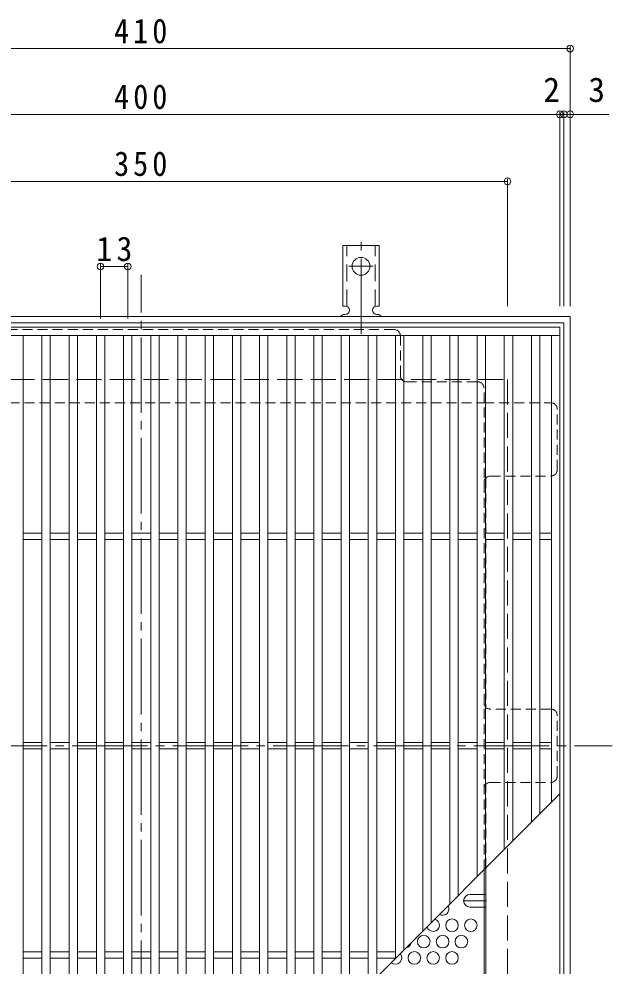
# Model space of a CAD drawing. Units: millimetres at full size, sheet at 1:4; details may follow other scales. Extents: x -837 to 1001, y -780 to 790.
# Drawn here: x -553.2 to -269.7, y 337.9 to 790.3 of the extents above; entities that cross this region are included whole.
import ezdxf
from ezdxf.enums import TextEntityAlignment as Align

# ---------------------------------------------------------------- set-up
doc = ezdxf.new("R2010")
doc.units = ezdxf.units.MM
doc.header["$LTSCALE"] = 4
doc.header["$PDMODE"] = 32
doc.header["$PDSIZE"] = 3.2
for name, pattern in [('CHAIN1', [8, 5, -1, 1, -1]), ('CHAIN2', [12, 9, -1, 1, -1]), ('DASHED1', [1.8, 1.2, -0.6]), ('DASHED2', [3, 2, -1]), ('DASHED3', [4, 3, -1])]:
    doc.linetypes.add(name, pattern=pattern)
for name, color, linetype, lineweight in [('A-1_躯体', 2, 'Continuous', 9), ('A-2_仕上', 3, 'Continuous', 9), ('A-4_その他', 7, 'Continuous', 9), ('A-6_寸法', 2, 'Continuous', 9), ('A-7_ハッチ', 2, 'Continuous', 9), ('A-8_記号', 2, 'Continuous', 9), ('A-A_ﾊｯﾁ-ﾜｸ', 3, 'Continuous', 9)]:
    doc.layers.add(name, color=color, linetype=linetype, lineweight=lineweight)
doc.styles.add('ＭＳ ゴシック', font='')
doc.styles.get('ＭＳ ゴシック').set_extended_font_data('MS Gothic')

msp = doc.modelspace()

# ---------------------------------------------------------------- linework, layer by layer
at = {"layer": 'A-1_躯体'}
for points in [[(-699.713, 238.162), (-699.713, 648.162), (-289.713, 648.162), (-289.713, 238.162)], [(-696.713, 241.162), (-696.713, 645.162), (-292.713, 645.162), (-292.713, 241.162)]]:
    msp.add_lwpolyline(points, close=True, dxfattribs=at)
at = {"layer": 'A-1_躯体', "linetype": 'DASHED3'}
msp.add_lwpolyline([(-669.713, 268.162), (-669.713, 618.162), (-319.713, 618.162), (-319.713, 268.162)], close=True, dxfattribs=at)
at = {"layer": 'A-2_仕上'}
for p, q in [((-694.713, 639.162), (-294.713, 639.162)), ((-551.213, 247.162), (-551.213, 639.162)), ((-542.213, 247.162), (-542.213, 639.162)), ((-538.213, 247.162), (-538.213, 639.162)), ((-529.213, 247.162), (-529.213, 639.162)), ((-525.213, 247.162), (-525.213, 639.162)), ((-516.213, 247.162), (-516.213, 639.162)), ((-512.213, 247.162), (-512.213, 639.162)), ((-503.213, 247.162), (-503.213, 639.162)), ((-499.213, 247.162), (-499.213, 639.162)), ((-490.213, 247.162), (-490.213, 639.162)), ((-486.213, 247.162), (-486.213, 639.162)), ((-477.213, 247.162), (-477.213, 639.162)), ((-473.213, 247.162), (-473.213, 639.162)), ((-464.213, 639.162), (-464.213, 250.662)), ((-460.213, 639.162), (-460.213, 254.662)), ((-451.213, 639.162), (-451.213, 263.662)), ((-447.213, 639.162), (-447.213, 267.662)), ((-438.213, 639.162), (-438.213, 276.662)), ((-434.213, 639.162), (-434.213, 280.662)), ((-425.213, 639.162), (-425.213, 289.662)), ((-421.213, 639.162), (-421.213, 293.662)), ((-412.213, 639.162), (-412.213, 302.662)), ((-408.213, 639.162), (-408.213, 306.662)), ((-399.213, 639.162), (-399.213, 315.662)), ((-395.213, 639.162), (-395.213, 319.662)), ((-386.213, 639.162), (-386.213, 328.662)), ((-382.213, 639.162), (-382.213, 332.662)), ((-373.213, 639.162), (-373.213, 341.662)), ((-369.213, 639.162), (-369.213, 345.662)), ((-360.213, 639.162), (-360.213, 354.662)), ((-356.213, 639.162), (-356.213, 358.662)), ((-347.213, 639.162), (-347.213, 367.662)), ((-343.213, 639.162), (-343.213, 371.662)), ((-334.213, 639.162), (-334.213, 380.662)), ((-330.213, 639.162), (-330.213, 384.662)), ((-321.213, 639.162), (-321.213, 393.662)), ((-317.213, 639.162), (-317.213, 397.662)), ((-308.213, 639.162), (-308.213, 406.662)), ((-304.213, 639.162), (-304.213, 410.662)), ((-298.713, 639.162), (-298.713, 416.162)), ((-551.213, 544.662), (-542.213, 544.662)), ((-538.213, 544.662), (-529.213, 544.662)), ((-525.213, 544.662), (-516.213, 544.662)), ((-512.213, 544.662), (-503.213, 544.662)), ((-499.213, 544.662), (-490.213, 544.662)), ((-486.213, 544.662), (-477.213, 544.662)), ((-473.213, 544.662), (-464.213, 544.662)), ((-460.213, 544.662), (-451.213, 544.662)), ((-447.213, 544.662), (-438.213, 544.662)), ((-434.213, 544.662), (-425.213, 544.662)), ((-421.213, 544.662), (-412.213, 544.662)), ((-408.213, 544.662), (-399.213, 544.662)), ((-395.213, 544.662), (-386.213, 544.662)), ((-382.213, 544.662), (-373.213, 544.662)), ((-369.213, 544.662), (-360.213, 544.662)), ((-356.213, 544.662), (-347.213, 544.662)), ((-343.213, 544.662), (-334.213, 544.662)), ((-330.213, 544.662), (-321.213, 544.662)), ((-317.213, 544.662), (-308.213, 544.662)), ((-304.213, 544.662), (-298.713, 544.662)), ((-551.213, 541.662), (-542.213, 541.662)), ((-538.213, 541.662), (-529.213, 541.662)), ((-525.213, 541.662), (-516.213, 541.662)), ((-512.213, 541.662), (-503.213, 541.662)), ((-499.213, 541.662), (-490.213, 541.662)), ((-486.213, 541.662), (-477.213, 541.662)), ((-473.213, 541.662), (-464.213, 541.662)), ((-460.213, 541.662), (-451.213, 541.662)), ((-447.213, 541.662), (-438.213, 541.662)), ((-434.213, 541.662), (-425.213, 541.662)), ((-421.213, 541.662), (-412.213, 541.662)), ((-408.213, 541.662), (-399.213, 541.662)), ((-395.213, 541.662), (-386.213, 541.662)), ((-382.213, 541.662), (-373.213, 541.662)), ((-369.213, 541.662), (-360.213, 541.662)), ((-356.213, 541.662), (-347.213, 541.662)), ((-343.213, 541.662), (-334.213, 541.662)), ((-330.213, 541.662), (-321.213, 541.662)), ((-317.213, 541.662), (-308.213, 541.662)), ((-304.213, 541.662), (-298.713, 541.662)), ((-551.213, 444.662), (-542.213, 444.662)), ((-538.213, 444.662), (-529.213, 444.662)), ((-525.213, 444.662), (-516.213, 444.662)), ((-512.213, 444.662), (-503.213, 444.662)), ((-499.213, 444.662), (-490.213, 444.662)), ((-486.213, 444.662), (-477.213, 444.662)), ((-473.213, 444.662), (-464.213, 444.662)), ((-460.213, 444.662), (-451.213, 444.662)), ((-447.213, 444.662), (-438.213, 444.662)), ((-434.213, 444.662), (-425.213, 444.662)), ((-421.213, 444.662), (-412.213, 444.662)), ((-408.213, 444.662), (-399.213, 444.662)), ((-395.213, 444.662), (-386.213, 444.662)), ((-382.213, 444.662), (-373.213, 444.662)), ((-369.213, 444.662), (-360.213, 444.662)), ((-356.213, 444.662), (-347.213, 444.662)), ((-343.213, 444.662), (-334.213, 444.662)), ((-330.213, 444.662), (-321.213, 444.662)), ((-317.213, 444.662), (-308.213, 444.662)), ((-304.213, 444.662), (-298.713, 444.662)), ((-551.213, 441.662), (-542.213, 441.662)), ((-538.213, 441.662), (-529.213, 441.662)), ((-525.213, 441.662), (-516.213, 441.662)), ((-512.213, 441.662), (-503.213, 441.662)), ((-499.213, 441.662), (-490.213, 441.662)), ((-486.213, 441.662), (-477.213, 441.662)), ((-473.213, 441.662), (-464.213, 441.662)), ((-460.213, 441.662), (-451.213, 441.662)), ((-447.213, 441.662), (-438.213, 441.662)), ((-434.213, 441.662), (-425.213, 441.662)), ((-421.213, 441.662), (-412.213, 441.662)), ((-408.213, 441.662), (-399.213, 441.662)), ((-395.213, 441.662), (-386.213, 441.662)), ((-382.213, 441.662), (-373.213, 441.662)), ((-369.213, 441.662), (-360.213, 441.662)), ((-356.213, 441.662), (-347.213, 441.662)), ((-343.213, 441.662), (-334.213, 441.662)), ((-330.213, 441.662), (-321.213, 441.662)), ((-317.213, 441.662), (-308.213, 441.662)), ((-304.213, 441.662), (-298.713, 441.662)), ((-294.713, 420.162), (-471.713, 243.162)), ((-551.213, 344.662), (-542.213, 344.662)), ((-538.213, 344.662), (-529.213, 344.662)), ((-525.213, 344.662), (-516.213, 344.662)), ((-512.213, 344.662), (-503.213, 344.662)), ((-499.213, 344.662), (-490.213, 344.662)), ((-486.213, 344.662), (-477.213, 344.662)), ((-473.213, 344.662), (-464.213, 344.662)), ((-460.213, 344.662), (-451.213, 344.662)), ((-447.213, 344.662), (-438.213, 344.662)), ((-434.213, 344.662), (-425.213, 344.662)), ((-421.213, 344.662), (-412.213, 344.662)), ((-408.213, 344.662), (-399.213, 344.662)), ((-395.213, 344.662), (-386.213, 344.662)), ((-382.213, 344.662), (-373.213, 344.662)), ((-551.213, 341.662), (-542.213, 341.662)), ((-538.213, 341.662), (-529.213, 341.662)), ((-525.213, 341.662), (-516.213, 341.662)), ((-512.213, 341.662), (-503.213, 341.662)), ((-499.213, 341.662), (-490.213, 341.662)), ((-486.213, 341.662), (-477.213, 341.662)), ((-473.213, 341.662), (-464.213, 341.662)), ((-460.213, 341.662), (-451.213, 341.662)), ((-447.213, 341.662), (-438.213, 341.662)), ((-434.213, 341.662), (-425.213, 341.662)), ((-421.213, 341.662), (-412.213, 341.662)), ((-408.213, 341.662), (-399.213, 341.662)), ((-395.213, 341.662), (-386.213, 341.662)), ((-382.213, 341.662), (-373.213, 341.662))]:
    msp.add_line(p, q, dxfattribs=at)
msp.add_lwpolyline([(-694.713, 243.162), (-694.713, 643.162), (-294.713, 643.162), (-294.713, 243.162)], close=True, dxfattribs=at)
at = {"layer": 'A-4_その他'}
for p, q in [((-699.713, 776.125), (-289.713, 776.125)), ((-289.713, 777.325), (-289.713, 653.162)), ((-694.713, 744.737), (-294.713, 744.737)), ((-294.713, 745.937), (-294.713, 653.162)), ((-294.713, 744.737), (-292.713, 744.737)), ((-292.713, 745.937), (-292.713, 653.162)), ((-292.713, 744.737), (-271.196, 744.737)), ((-669.713, 712.741), (-319.713, 712.741)), ((-319.713, 713.941), (-319.713, 653.162)), ((-514.213, 673.268), (-514.213, 647.162)), ((-514.213, 672.068), (-501.213, 672.068)), ((-501.213, 673.268), (-501.213, 647.162))]:
    msp.add_line(p, q, dxfattribs=at)
for p in [(-289.713, 776.125), (-294.713, 744.737), (-292.713, 744.737), (-289.713, 744.737), (-319.713, 712.741), (-514.213, 672.068), (-501.213, 672.068)]:
    msp.add_point(p, dxfattribs=at)
at = {"layer": 'A-6_寸法'}
for centre in [(-346.213, 357.426), (-337.213, 357.426), (-359.713, 349.631), (-350.713, 349.631), (-341.713, 349.631), (-364.213, 341.837), (-355.213, 341.837), (-346.213, 341.837)]:
    msp.add_circle(centre, 3, dxfattribs=at)
for centre, start, end in [((-350.713, 365.22), 239.43443, 30.56557), ((-355.213, 357.426), 193.18453, 76.81547), ((-368.713, 349.631), 279.85302, 350.14698), ((-373.213, 341.837), 227.36245, 42.63755)]:
    msp.add_arc(centre, 3, start, end, dxfattribs=at)
at = {"layer": 'A-7_ハッチ', "linetype": 'CHAIN2'}
for p, q in [((-494.713, 218.162), (-494.713, 668.162)), ((-719.713, 443.162), (-269.713, 443.162))]:
    msp.add_line(p, q, dxfattribs=at)
at = {"layer": 'A-7_ハッチ', "linetype": 'DASHED1'}
for p, q in [((-373.914, 641.966), (-615.512, 641.966)), ((-370.914, 619.966), (-370.914, 638.966)), ((-367.914, 616.966), (-333.913, 616.966)), ((-330.913, 383.962), (-330.913, 613.966)), ((-658.513, 606.966), (-330.913, 606.966)), ((-330.913, 606.966), (-298.909, 606.966)), ((-295.909, 574.965), (-295.909, 603.966)), ((-330.113, 571.009), (-330.113, 461.623)), ((-327.913, 571.965), (-298.909, 571.965)), ((-298.909, 460.663), (-327.913, 460.663)), ((-295.909, 428.662), (-295.909, 457.663)), ((-327.913, 425.662), (-298.909, 425.662)), ((-330.113, 384.762), (-330.113, 424.701)), ((-330.913, 372.117), (-330.113, 372.117)), ((-330.913, 366.117), (-330.113, 366.117))]:
    msp.add_line(p, q, dxfattribs=at)
at = {"layer": 'A-7_ハッチ'}
for p, q in [((-330.113, 315.32), (-330.113, 384.762)), ((-330.913, 272.359), (-330.913, 383.962))]:
    msp.add_line(p, q, dxfattribs=at)
at = {"layer": 'A-7_ハッチ', "linetype": 'DASHED1'}
for centre, start, end in [((-373.914, 638.966), 0, 90), ((-367.914, 619.966), 180, 270), ((-333.913, 613.966), 0, 90), ((-298.909, 603.966), 0, 90), ((-298.909, 574.965), 270, 0), ((-327.913, 568.965), 90, 180), ((-327.913, 463.663), 180, 270), ((-298.909, 457.663), 0, 90), ((-327.913, 422.662), 90, 180), ((-298.909, 428.662), 270, 0)]:
    msp.add_arc(centre, 3, start, end, dxfattribs=at)
at = {"layer": 'A-8_記号'}
for p, q in [((-337.713, 372.117), (-330.913, 372.117)), ((-337.713, 366.117), (-330.913, 366.117))]:
    msp.add_line(p, q, dxfattribs=at)
at = {"layer": 'A-8_記号', "linetype": 'CHAIN1'}
msp.add_line((-329.713, 369.117), (-340.713, 369.117), dxfattribs=at)
at = {"layer": 'A-8_記号'}
msp.add_arc((-337.713, 369.117), 3, 90, 270, dxfattribs=at)
at = {"layer": 'A-A_ﾊｯﾁ-ﾜｸ', "color": 7, "linetype": 'CHAIN2'}
for p, q in [((-389.713, 639.694), (-389.713, 687.095)), ((-395.489, 672.162), (-383.937, 672.162))]:
    msp.add_line(p, q, dxfattribs=at)
at = {"layer": 'A-A_ﾊｯﾁ-ﾜｸ'}
for p, q in [((-398.463, 653.162), (-398.463, 682.162)), ((-380.963, 682.162), (-398.463, 682.162)), ((-380.963, 653.162), (-380.963, 682.162)), ((-398.463, 653.162), (-397.213, 653.162)), ((-380.963, 653.162), (-382.213, 653.162)), ((-397.713, 649.162), (-397.213, 649.162)), ((-382.218, 649.162), (-381.704, 649.162))]:
    msp.add_line(p, q, dxfattribs=at)
at = {"layer": 'A-A_ﾊｯﾁ-ﾜｸ', "linetype": 'DASHED2'}
for p, q in [((-396.463, 653.016), (-396.463, 682.162)), ((-382.963, 653.016), (-382.963, 682.162))]:
    msp.add_line(p, q, dxfattribs=at)
at = {"layer": 'A-A_ﾊｯﾁ-ﾜｸ'}
msp.add_circle((-389.713, 672.162), 4.25, dxfattribs=at)
for centre, start, end in [((-397.213, 651.162), 270, 90), ((-382.213, 651.162), 90, 269.86671), ((-397.713, 647.162), 90.27597, 150.00049), ((-381.713, 647.162), 29.99928, 89.75838)]:
    msp.add_arc(centre, 2, start, end, dxfattribs=at)

# ---------------------------------------------------------------- texts
at = {"layer": 'A-4_その他', "color": 2, "style": 'ＭＳ ゴシック'}
for s, p in [('2', (-302.576, 747.137)), ('3', (-281.057, 747.137))]:
    msp.add_text(s, height=11.73, dxfattribs=at).set_placement(p, align=Align.BOTTOM_LEFT)
at = {"layer": 'A-4_その他', "color": 2, "char_height": 11.73, "attachment_point": 7, "style": 'ＭＳ ゴシック'}
for s, insert in [('\\T1.27;\\W0.9;410', (-507.713, 778.525)), ('\\T1.27;\\W0.9;400', (-507.713, 747.137)), ('\\T1.27;\\W0.9;350', (-507.713, 715.141)), ('\\T1.27;\\W0.95;13', (-516.213, 674.468))]:
    msp.add_mtext(s, dxfattribs=dict(at, insert=insert))

doc.saveas('drawing.dxf')
